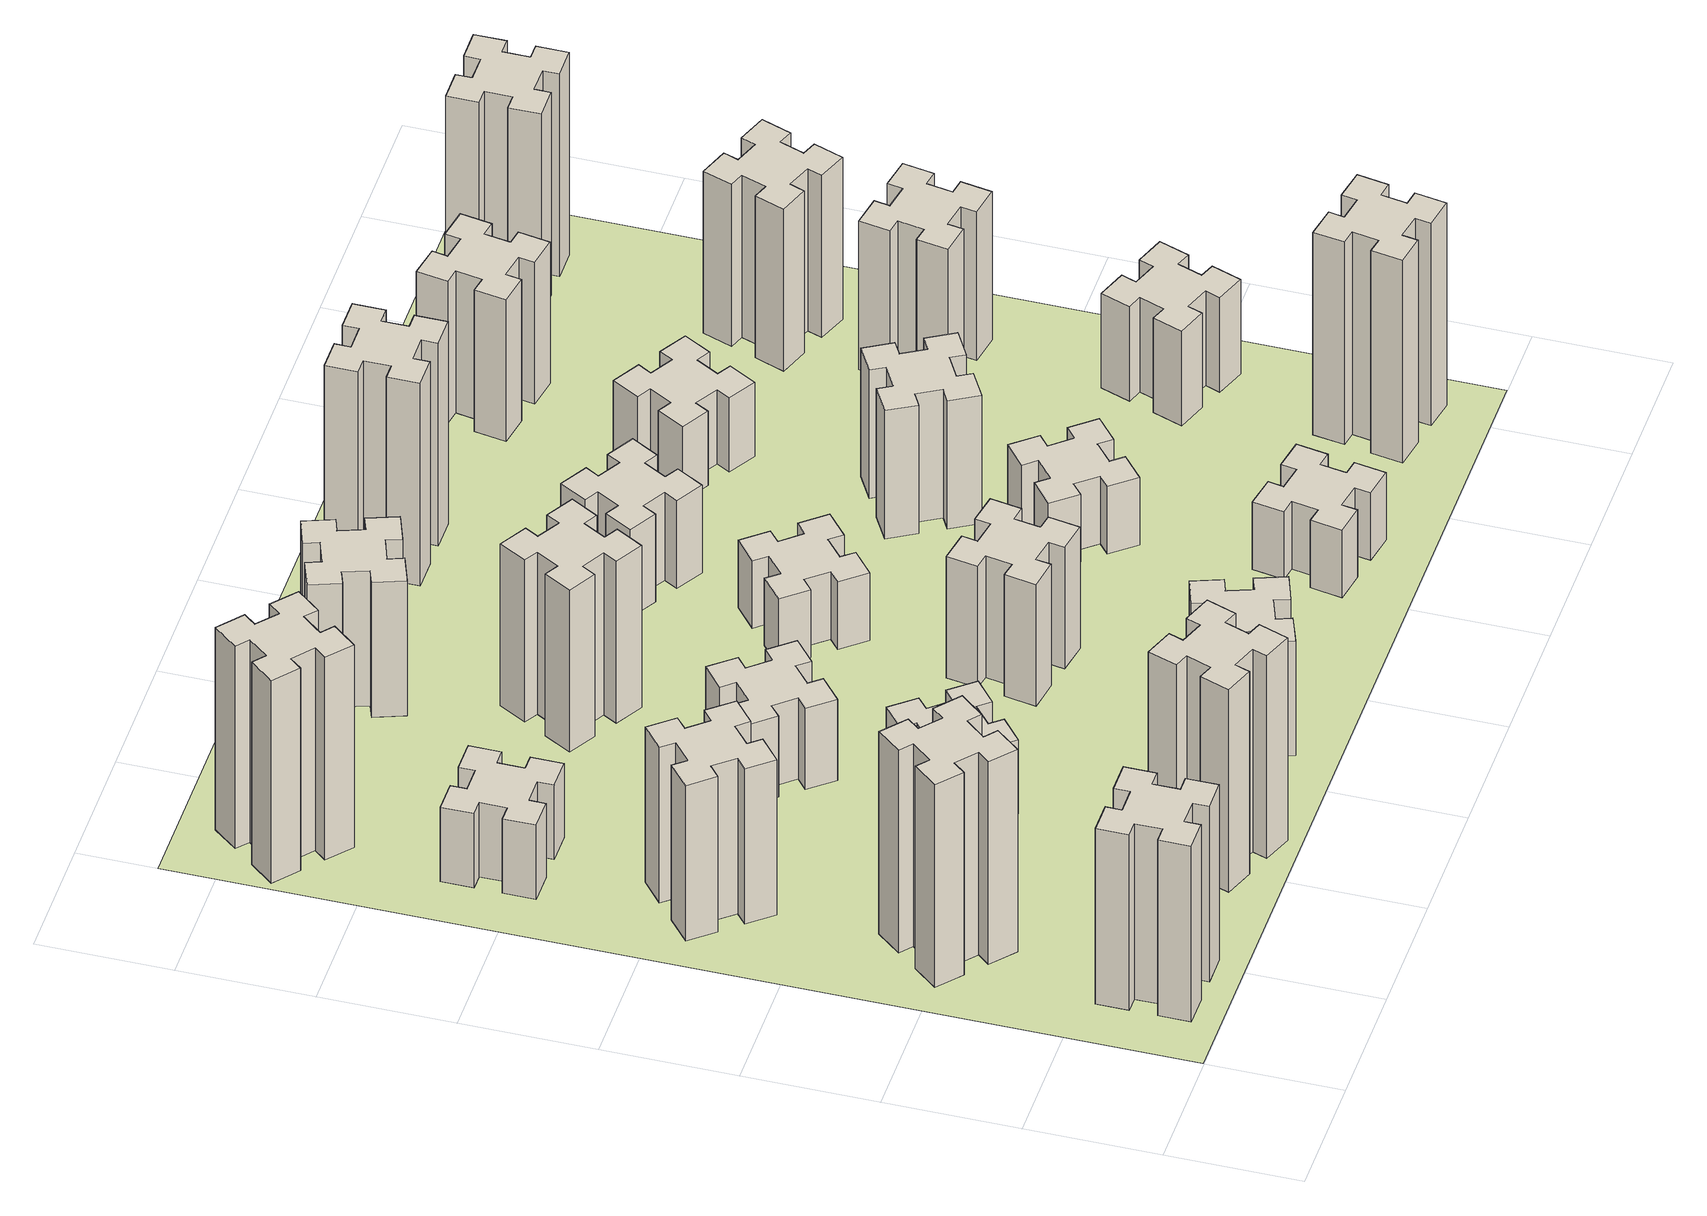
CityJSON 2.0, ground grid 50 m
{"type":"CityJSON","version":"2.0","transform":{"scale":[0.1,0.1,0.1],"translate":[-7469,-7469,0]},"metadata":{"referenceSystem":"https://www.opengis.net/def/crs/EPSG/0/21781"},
"CityObjects":{
"building1":{"type":"Building","attributes":{"class":"1000","function":"1000","usage":"1000","yearOfConstruction":2016,"roofType":"1000","measuredHeight":78,"storeysAboveGround":30,"storeysBelowGround":0},"geometry":[{"type":"Solid","lod":"1","boundaries":[[[[0,1,2,3,4,5,6,7,8,9,10,11,12,13,14,15,16,17,18,19]],[[17,16,20,21]],[[16,15,22,20]],[[15,14,23,22]],[[14,13,24,23]],[[13,12,25,24]],[[12,11,26,25]],[[11,10,27,26]],[[10,9,28,27]],[[9,8,29,28]],[[8,7,30,29]],[[7,6,31,30]],[[6,5,32,31]],[[5,4,33,32]],[[4,3,34,33]],[[3,2,35,34]],[[2,1,36,35]],[[1,0,37,36]],[[0,19,38,37]],[[19,18,39,38]],[[18,17,21,39]],[[24,25,26,27,28,29,30,31,32,33,34,35,36,37,38,39,21,20,22,23]]]]}]},
"building2":{"type":"Building","attributes":{"class":"1000","function":"1000","usage":"1000","yearOfConstruction":2016,"roofType":"1000","measuredHeight":90,"storeysAboveGround":30,"storeysBelowGround":0},"geometry":[{"type":"Solid","lod":"1","boundaries":[[[[40,41,42,43,44,45,46,47,48,49,50,51,52,53,54,55,56,57,58,59]],[[57,56,60,61]],[[56,55,62,60]],[[55,54,63,62]],[[54,53,64,63]],[[53,52,65,64]],[[52,51,66,65]],[[51,50,67,66]],[[50,49,68,67]],[[49,48,69,68]],[[48,47,70,69]],[[47,46,71,70]],[[46,45,72,71]],[[45,44,73,72]],[[44,43,74,73]],[[43,42,75,74]],[[42,41,76,75]],[[41,40,77,76]],[[40,59,78,77]],[[59,58,79,78]],[[58,57,61,79]],[[64,65,66,67,68,69,70,71,72,73,74,75,76,77,78,79,61,60,62,63]]]]}]},
"building3":{"type":"Building","attributes":{"class":"1000","function":"1000","usage":"1000","yearOfConstruction":2016,"roofType":"1000","measuredHeight":69,"storeysAboveGround":30,"storeysBelowGround":0},"geometry":[{"type":"Solid","lod":"1","boundaries":[[[[80,81,82,83,84,85,86,87,88,89,90,91,92,93,94,95,96,97,98,99]],[[97,96,100,101]],[[96,95,102,100]],[[95,94,103,102]],[[94,93,104,103]],[[93,92,105,104]],[[92,91,106,105]],[[91,90,107,106]],[[90,89,108,107]],[[89,88,109,108]],[[88,87,110,109]],[[87,86,111,110]],[[86,85,112,111]],[[85,84,113,112]],[[84,83,114,113]],[[83,82,115,114]],[[82,81,116,115]],[[81,80,117,116]],[[80,99,118,117]],[[99,98,119,118]],[[98,97,101,119]],[[104,105,106,107,108,109,110,111,112,113,114,115,116,117,118,119,101,100,102,103]]]]}]},
"building4":{"type":"Building","attributes":{"class":"1000","function":"1000","usage":"1000","yearOfConstruction":2016,"roofType":"1000","measuredHeight":33,"storeysAboveGround":30,"storeysBelowGround":0},"geometry":[{"type":"Solid","lod":"1","boundaries":[[[[120,121,122,123,124,125,126,127,128,129,130,131,132,133,134,135,136,137,138,139]],[[137,136,140,141]],[[136,135,142,140]],[[135,134,143,142]],[[134,133,144,143]],[[133,132,145,144]],[[132,131,146,145]],[[131,130,147,146]],[[130,129,148,147]],[[129,128,149,148]],[[128,127,150,149]],[[127,126,151,150]],[[126,125,152,151]],[[125,124,153,152]],[[124,123,154,153]],[[123,122,155,154]],[[122,121,156,155]],[[121,120,157,156]],[[120,139,158,157]],[[139,138,159,158]],[[138,137,141,159]],[[144,145,146,147,148,149,150,151,152,153,154,155,156,157,158,159,141,140,142,143]]]]}]},
"building5":{"type":"Building","attributes":{"class":"1000","function":"1000","usage":"1000","yearOfConstruction":2016,"roofType":"1000","measuredHeight":90,"storeysAboveGround":30,"storeysBelowGround":0},"geometry":[{"type":"Solid","lod":"1","boundaries":[[[[160,161,162,163,164,165,166,167,168,169,170,171,172,173,174,175,176,177,178,179]],[[177,176,180,181]],[[176,175,182,180]],[[175,174,183,182]],[[174,173,184,183]],[[173,172,185,184]],[[172,171,186,185]],[[171,170,187,186]],[[170,169,188,187]],[[169,168,189,188]],[[168,167,190,189]],[[167,166,191,190]],[[166,165,192,191]],[[165,164,193,192]],[[164,163,194,193]],[[163,162,195,194]],[[162,161,196,195]],[[161,160,197,196]],[[160,179,198,197]],[[179,178,199,198]],[[178,177,181,199]],[[184,185,186,187,188,189,190,191,192,193,194,195,196,197,198,199,181,180,182,183]]]]}]},
"building6":{"type":"Building","attributes":{"class":"1000","function":"1000","usage":"1000","yearOfConstruction":2016,"roofType":"1000","measuredHeight":90,"storeysAboveGround":30,"storeysBelowGround":0},"geometry":[{"type":"Solid","lod":"1","boundaries":[[[[200,201,202,203,204,205,206,207,208,209,210,211,212,213,214,215,216,217,218,219]],[[217,216,220,221]],[[216,215,222,220]],[[215,214,223,222]],[[214,213,224,223]],[[213,212,225,224]],[[212,211,226,225]],[[211,210,227,226]],[[210,209,228,227]],[[209,208,229,228]],[[208,207,230,229]],[[207,206,231,230]],[[206,205,232,231]],[[205,204,233,232]],[[204,203,234,233]],[[203,202,235,234]],[[202,201,236,235]],[[201,200,237,236]],[[200,219,238,237]],[[219,218,239,238]],[[218,217,221,239]],[[224,225,226,227,228,229,230,231,232,233,234,235,236,237,238,239,221,220,222,223]]]]}]},
"building7":{"type":"Building","attributes":{"class":"1000","function":"1000","usage":"1000","yearOfConstruction":2016,"roofType":"1000","measuredHeight":33,"storeysAboveGround":30,"storeysBelowGround":0},"geometry":[{"type":"Solid","lod":"1","boundaries":[[[[240,241,242,243,244,245,246,247,248,249,250,251,252,253,254,255,256,257,258,259]],[[257,256,260,261]],[[256,255,262,260]],[[255,254,263,262]],[[254,253,264,263]],[[253,252,265,264]],[[252,251,266,265]],[[251,250,267,266]],[[250,249,268,267]],[[249,248,269,268]],[[248,247,270,269]],[[247,246,271,270]],[[246,245,272,271]],[[245,244,273,272]],[[244,243,274,273]],[[243,242,275,274]],[[242,241,276,275]],[[241,240,277,276]],[[240,259,278,277]],[[259,258,279,278]],[[258,257,261,279]],[[264,265,266,267,268,269,270,271,272,273,274,275,276,277,278,279,261,260,262,263]]]]}]},
"building8":{"type":"Building","attributes":{"class":"1000","function":"1000","usage":"1000","yearOfConstruction":2016,"roofType":"1000","measuredHeight":36,"storeysAboveGround":30,"storeysBelowGround":0},"geometry":[{"type":"Solid","lod":"1","boundaries":[[[[280,281,282,283,284,285,286,287,288,289,290,291,292,293,294,295,296,297,298,299]],[[297,296,300,301]],[[296,295,302,300]],[[295,294,303,302]],[[294,293,304,303]],[[293,292,305,304]],[[292,291,306,305]],[[291,290,307,306]],[[290,289,308,307]],[[289,288,309,308]],[[288,287,310,309]],[[287,286,311,310]],[[286,285,312,311]],[[285,284,313,312]],[[284,283,314,313]],[[283,282,315,314]],[[282,281,316,315]],[[281,280,317,316]],[[280,299,318,317]],[[299,298,319,318]],[[298,297,301,319]],[[304,305,306,307,308,309,310,311,312,313,314,315,316,317,318,319,301,300,302,303]]]]}]},
"building9":{"type":"Building","attributes":{"class":"1000","function":"1000","usage":"1000","yearOfConstruction":2016,"roofType":"1000","measuredHeight":51,"storeysAboveGround":30,"storeysBelowGround":0},"geometry":[{"type":"Solid","lod":"1","boundaries":[[[[320,321,322,323,324,325,326,327,328,329,330,331,332,333,334,335,336,337,338,339]],[[337,336,340,341]],[[336,335,342,340]],[[335,334,343,342]],[[334,333,344,343]],[[333,332,345,344]],[[332,331,346,345]],[[331,330,347,346]],[[330,329,348,347]],[[329,328,349,348]],[[328,327,350,349]],[[327,326,351,350]],[[326,325,352,351]],[[325,324,353,352]],[[324,323,354,353]],[[323,322,355,354]],[[322,321,356,355]],[[321,320,357,356]],[[320,339,358,357]],[[339,338,359,358]],[[338,337,341,359]],[[344,345,346,347,348,349,350,351,352,353,354,355,356,357,358,359,341,340,342,343]]]]}]},
"building10":{"type":"Building","attributes":{"class":"1000","function":"1000","usage":"1000","yearOfConstruction":2016,"roofType":"1000","measuredHeight":72,"storeysAboveGround":30,"storeysBelowGround":0},"geometry":[{"type":"Solid","lod":"1","boundaries":[[[[360,361,362,363,364,365,366,367,368,369,370,371,372,373,374,375,376,377,378,379]],[[377,376,380,381]],[[376,375,382,380]],[[375,374,383,382]],[[374,373,384,383]],[[373,372,385,384]],[[372,371,386,385]],[[371,370,387,386]],[[370,369,388,387]],[[369,368,389,388]],[[368,367,390,389]],[[367,366,391,390]],[[366,365,392,391]],[[365,364,393,392]],[[364,363,394,393]],[[363,362,395,394]],[[362,361,396,395]],[[361,360,397,396]],[[360,379,398,397]],[[379,378,399,398]],[[378,377,381,399]],[[384,385,386,387,388,389,390,391,392,393,394,395,396,397,398,399,381,380,382,383]]]]}]},
"building11":{"type":"Building","attributes":{"class":"1000","function":"1000","usage":"1000","yearOfConstruction":2016,"roofType":"1000","measuredHeight":60,"storeysAboveGround":30,"storeysBelowGround":0},"geometry":[{"type":"Solid","lod":"1","boundaries":[[[[400,401,402,403,404,405,406,407,408,409,410,411,412,413,414,415,416,417,418,419]],[[417,416,420,421]],[[416,415,422,420]],[[415,414,423,422]],[[414,413,424,423]],[[413,412,425,424]],[[412,411,426,425]],[[411,410,427,426]],[[410,409,428,427]],[[409,408,429,428]],[[408,407,430,429]],[[407,406,431,430]],[[406,405,432,431]],[[405,404,433,432]],[[404,403,434,433]],[[403,402,435,434]],[[402,401,436,435]],[[401,400,437,436]],[[400,419,438,437]],[[419,418,439,438]],[[418,417,421,439]],[[424,425,426,427,428,429,430,431,432,433,434,435,436,437,438,439,421,420,422,423]]]]}]},
"building12":{"type":"Building","attributes":{"class":"1000","function":"1000","usage":"1000","yearOfConstruction":2016,"roofType":"1000","measuredHeight":54,"storeysAboveGround":30,"storeysBelowGround":0},"geometry":[{"type":"Solid","lod":"1","boundaries":[[[[440,441,442,443,444,445,446,447,448,449,450,451,452,453,454,455,456,457,458,459]],[[457,456,460,461]],[[456,455,462,460]],[[455,454,463,462]],[[454,453,464,463]],[[453,452,465,464]],[[452,451,466,465]],[[451,450,467,466]],[[450,449,468,467]],[[449,448,469,468]],[[448,447,470,469]],[[447,446,471,470]],[[446,445,472,471]],[[445,444,473,472]],[[444,443,474,473]],[[443,442,475,474]],[[442,441,476,475]],[[441,440,477,476]],[[440,459,478,477]],[[459,458,479,478]],[[458,457,461,479]],[[464,465,466,467,468,469,470,471,472,473,474,475,476,477,478,479,461,460,462,463]]]]}]},
"building13":{"type":"Building","attributes":{"class":"1000","function":"1000","usage":"1000","yearOfConstruction":2016,"roofType":"1000","measuredHeight":30,"storeysAboveGround":30,"storeysBelowGround":0},"geometry":[{"type":"Solid","lod":"1","boundaries":[[[[480,481,482,483,484,485,486,487,488,489,490,491,492,493,494,495,496,497,498,499]],[[497,496,500,501]],[[496,495,502,500]],[[495,494,503,502]],[[494,493,504,503]],[[493,492,505,504]],[[492,491,506,505]],[[491,490,507,506]],[[490,489,508,507]],[[489,488,509,508]],[[488,487,510,509]],[[487,486,511,510]],[[486,485,512,511]],[[485,484,513,512]],[[484,483,514,513]],[[483,482,515,514]],[[482,481,516,515]],[[481,480,517,516]],[[480,499,518,517]],[[499,498,519,518]],[[498,497,501,519]],[[504,505,506,507,508,509,510,511,512,513,514,515,516,517,518,519,501,500,502,503]]]]}]},
"building14":{"type":"Building","attributes":{"class":"1000","function":"1000","usage":"1000","yearOfConstruction":2016,"roofType":"1000","measuredHeight":39,"storeysAboveGround":30,"storeysBelowGround":0},"geometry":[{"type":"Solid","lod":"1","boundaries":[[[[520,521,522,523,524,525,526,527,528,529,530,531,532,533,534,535,536,537,538,539]],[[537,536,540,541]],[[536,535,542,540]],[[535,534,543,542]],[[534,533,544,543]],[[533,532,545,544]],[[532,531,546,545]],[[531,530,547,546]],[[530,529,548,547]],[[529,528,549,548]],[[528,527,550,549]],[[527,526,551,550]],[[526,525,552,551]],[[525,524,553,552]],[[524,523,554,553]],[[523,522,555,554]],[[522,521,556,555]],[[521,520,557,556]],[[520,539,558,557]],[[539,538,559,558]],[[538,537,541,559]],[[544,545,546,547,548,549,550,551,552,553,554,555,556,557,558,559,541,540,542,543]]]]}]},
"building15":{"type":"Building","attributes":{"class":"1000","function":"1000","usage":"1000","yearOfConstruction":2016,"roofType":"1000","measuredHeight":30,"storeysAboveGround":30,"storeysBelowGround":0},"geometry":[{"type":"Solid","lod":"1","boundaries":[[[[560,561,562,563,564,565,566,567,568,569,570,571,572,573,574,575,576,577,578,579]],[[577,576,580,581]],[[576,575,582,580]],[[575,574,583,582]],[[574,573,584,583]],[[573,572,585,584]],[[572,571,586,585]],[[571,570,587,586]],[[570,569,588,587]],[[569,568,589,588]],[[568,567,590,589]],[[567,566,591,590]],[[566,565,592,591]],[[565,564,593,592]],[[564,563,594,593]],[[563,562,595,594]],[[562,561,596,595]],[[561,560,597,596]],[[560,579,598,597]],[[579,578,599,598]],[[578,577,581,599]],[[584,585,586,587,588,589,590,591,592,593,594,595,596,597,598,599,581,580,582,583]]]]}]},
"building16":{"type":"Building","attributes":{"class":"1000","function":"1000","usage":"1000","yearOfConstruction":2016,"roofType":"1000","measuredHeight":90,"storeysAboveGround":30,"storeysBelowGround":0},"geometry":[{"type":"Solid","lod":"1","boundaries":[[[[600,601,602,603,604,605,606,607,608,609,610,611,612,613,614,615,616,617,618,619]],[[617,616,620,621]],[[616,615,622,620]],[[615,614,623,622]],[[614,613,624,623]],[[613,612,625,624]],[[612,611,626,625]],[[611,610,627,626]],[[610,609,628,627]],[[609,608,629,628]],[[608,607,630,629]],[[607,606,631,630]],[[606,605,632,631]],[[605,604,633,632]],[[604,603,634,633]],[[603,602,635,634]],[[602,601,636,635]],[[601,600,637,636]],[[600,619,638,637]],[[619,618,639,638]],[[618,617,621,639]],[[624,625,626,627,628,629,630,631,632,633,634,635,636,637,638,639,621,620,622,623]]]]}]},
"building17":{"type":"Building","attributes":{"class":"1000","function":"1000","usage":"1000","yearOfConstruction":2016,"roofType":"1000","measuredHeight":30,"storeysAboveGround":30,"storeysBelowGround":0},"geometry":[{"type":"Solid","lod":"1","boundaries":[[[[640,641,642,643,644,645,646,647,648,649,650,651,652,653,654,655,656,657,658,659]],[[657,656,660,661]],[[656,655,662,660]],[[655,654,663,662]],[[654,653,664,663]],[[653,652,665,664]],[[652,651,666,665]],[[651,650,667,666]],[[650,649,668,667]],[[649,648,669,668]],[[648,647,670,669]],[[647,646,671,670]],[[646,645,672,671]],[[645,644,673,672]],[[644,643,674,673]],[[643,642,675,674]],[[642,641,676,675]],[[641,640,677,676]],[[640,659,678,677]],[[659,658,679,678]],[[658,657,661,679]],[[664,665,666,667,668,669,670,671,672,673,674,675,676,677,678,679,661,660,662,663]]]]}]},
"building18":{"type":"Building","attributes":{"class":"1000","function":"1000","usage":"1000","yearOfConstruction":2016,"roofType":"1000","measuredHeight":57,"storeysAboveGround":30,"storeysBelowGround":0},"geometry":[{"type":"Solid","lod":"1","boundaries":[[[[680,681,682,683,684,685,686,687,688,689,690,691,692,693,694,695,696,697,698,699]],[[697,696,700,701]],[[696,695,702,700]],[[695,694,703,702]],[[694,693,704,703]],[[693,692,705,704]],[[692,691,706,705]],[[691,690,707,706]],[[690,689,708,707]],[[689,688,709,708]],[[688,687,710,709]],[[687,686,711,710]],[[686,685,712,711]],[[685,684,713,712]],[[684,683,714,713]],[[683,682,715,714]],[[682,681,716,715]],[[681,680,717,716]],[[680,699,718,717]],[[699,698,719,718]],[[698,697,701,719]],[[704,705,706,707,708,709,710,711,712,713,714,715,716,717,718,719,701,700,702,703]]]]}]},
"building19":{"type":"Building","attributes":{"class":"1000","function":"1000","usage":"1000","yearOfConstruction":2016,"roofType":"1000","measuredHeight":33,"storeysAboveGround":30,"storeysBelowGround":0},"geometry":[{"type":"Solid","lod":"1","boundaries":[[[[720,721,722,723,724,725,726,727,728,729,730,731,732,733,734,735,736,737,738,739]],[[737,736,740,741]],[[736,735,742,740]],[[735,734,743,742]],[[734,733,744,743]],[[733,732,745,744]],[[732,731,746,745]],[[731,730,747,746]],[[730,729,748,747]],[[729,728,749,748]],[[728,727,750,749]],[[727,726,751,750]],[[726,725,752,751]],[[725,724,753,752]],[[724,723,754,753]],[[723,722,755,754]],[[722,721,756,755]],[[721,720,757,756]],[[720,739,758,757]],[[739,738,759,758]],[[738,737,741,759]],[[744,745,746,747,748,749,750,751,752,753,754,755,756,757,758,759,741,740,742,743]]]]}]},
"building20":{"type":"Building","attributes":{"class":"1000","function":"1000","usage":"1000","yearOfConstruction":2016,"roofType":"1000","measuredHeight":90,"storeysAboveGround":30,"storeysBelowGround":0},"geometry":[{"type":"Solid","lod":"1","boundaries":[[[[760,761,762,763,764,765,766,767,768,769,770,771,772,773,774,775,776,777,778,779]],[[777,776,780,781]],[[776,775,782,780]],[[775,774,783,782]],[[774,773,784,783]],[[773,772,785,784]],[[772,771,786,785]],[[771,770,787,786]],[[770,769,788,787]],[[769,768,789,788]],[[768,767,790,789]],[[767,766,791,790]],[[766,765,792,791]],[[765,764,793,792]],[[764,763,794,793]],[[763,762,795,794]],[[762,761,796,795]],[[761,760,797,796]],[[760,779,798,797]],[[779,778,799,798]],[[778,777,781,799]],[[784,785,786,787,788,789,790,791,792,793,794,795,796,797,798,799,781,780,782,783]]]]}]},
"building21":{"type":"Building","attributes":{"class":"1000","function":"1000","usage":"1000","yearOfConstruction":2016,"roofType":"1000","measuredHeight":63,"storeysAboveGround":30,"storeysBelowGround":0},"geometry":[{"type":"Solid","lod":"1","boundaries":[[[[800,801,802,803,804,805,806,807,808,809,810,811,812,813,814,815,816,817,818,819]],[[817,816,820,821]],[[816,815,822,820]],[[815,814,823,822]],[[814,813,824,823]],[[813,812,825,824]],[[812,811,826,825]],[[811,810,827,826]],[[810,809,828,827]],[[809,808,829,828]],[[808,807,830,829]],[[807,806,831,830]],[[806,805,832,831]],[[805,804,833,832]],[[804,803,834,833]],[[803,802,835,834]],[[802,801,836,835]],[[801,800,837,836]],[[800,819,838,837]],[[819,818,839,838]],[[818,817,821,839]],[[824,825,826,827,828,829,830,831,832,833,834,835,836,837,838,839,821,820,822,823]]]]}]},
"building22":{"type":"Building","attributes":{"class":"1000","function":"1000","usage":"1000","yearOfConstruction":2016,"roofType":"1000","measuredHeight":42,"storeysAboveGround":30,"storeysBelowGround":0},"geometry":[{"type":"Solid","lod":"1","boundaries":[[[[840,841,842,843,844,845,846,847,848,849,850,851,852,853,854,855,856,857,858,859]],[[857,856,860,861]],[[856,855,862,860]],[[855,854,863,862]],[[854,853,864,863]],[[853,852,865,864]],[[852,851,866,865]],[[851,850,867,866]],[[850,849,868,867]],[[849,848,869,868]],[[848,847,870,869]],[[847,846,871,870]],[[846,845,872,871]],[[845,844,873,872]],[[844,843,874,873]],[[843,842,875,874]],[[842,841,876,875]],[[841,840,877,876]],[[840,859,878,877]],[[859,858,879,878]],[[858,857,861,879]],[[864,865,866,867,868,869,870,871,872,873,874,875,876,877,878,879,861,860,862,863]]]]}]},
"building23":{"type":"Building","attributes":{"class":"1000","function":"1000","usage":"1000","yearOfConstruction":2016,"roofType":"1000","measuredHeight":66,"storeysAboveGround":30,"storeysBelowGround":0},"geometry":[{"type":"Solid","lod":"1","boundaries":[[[[880,881,882,883,884,885,886,887,888,889,890,891,892,893,894,895,896,897,898,899]],[[897,896,900,901]],[[896,895,902,900]],[[895,894,903,902]],[[894,893,904,903]],[[893,892,905,904]],[[892,891,906,905]],[[891,890,907,906]],[[890,889,908,907]],[[889,888,909,908]],[[888,887,910,909]],[[887,886,911,910]],[[886,885,912,911]],[[885,884,913,912]],[[884,883,914,913]],[[883,882,915,914]],[[882,881,916,915]],[[881,880,917,916]],[[880,899,918,917]],[[899,898,919,918]],[[898,897,901,919]],[[904,905,906,907,908,909,910,911,912,913,914,915,916,917,918,919,901,900,902,903]]]]}]},
"building24":{"type":"Building","attributes":{"class":"1000","function":"1000","usage":"1000","yearOfConstruction":2016,"roofType":"1000","measuredHeight":72,"storeysAboveGround":30,"storeysBelowGround":0},"geometry":[{"type":"Solid","lod":"1","boundaries":[[[[920,921,922,923,924,925,926,927,928,929,930,931,932,933,934,935,936,937,938,939]],[[937,936,940,941]],[[936,935,942,940]],[[935,934,943,942]],[[934,933,944,943]],[[933,932,945,944]],[[932,931,946,945]],[[931,930,947,946]],[[930,929,948,947]],[[929,928,949,948]],[[928,927,950,949]],[[927,926,951,950]],[[926,925,952,951]],[[925,924,953,952]],[[924,923,954,953]],[[923,922,955,954]],[[922,921,956,955]],[[921,920,957,956]],[[920,939,958,957]],[[939,938,959,958]],[[938,937,941,959]],[[944,945,946,947,948,949,950,951,952,953,954,955,956,957,958,959,941,940,942,943]]]]}]},
"building25":{"type":"Building","attributes":{"class":"1000","function":"1000","usage":"1000","yearOfConstruction":2016,"roofType":"1000","measuredHeight":90,"storeysAboveGround":30,"storeysBelowGround":0},"geometry":[{"type":"Solid","lod":"1","boundaries":[[[[960,961,962,963,964,965,966,967,968,969,970,971,972,973,974,975,976,977,978,979]],[[977,976,980,981]],[[976,975,982,980]],[[975,974,983,982]],[[974,973,984,983]],[[973,972,985,984]],[[972,971,986,985]],[[971,970,987,986]],[[970,969,988,987]],[[969,968,989,988]],[[968,967,990,989]],[[967,966,991,990]],[[966,965,992,991]],[[965,964,993,992]],[[964,963,994,993]],[[963,962,995,994]],[[962,961,996,995]],[[961,960,997,996]],[[960,979,998,997]],[[979,978,999,998]],[[978,977,981,999]],[[984,985,986,987,988,989,990,991,992,993,994,995,996,997,998,999,981,980,982,983]]]]}]},
"landuse1":{"type":"LandUse","attributes":{"name":"plot1","function":"1010"},"geometry":[{"type":"MultiSurface","lod":"1","boundaries":[[[1000,1001,1002,1003]]]}]}
},
"vertices":[
[265,325,0],[265,225,0],[205,225,0],[205,105,0],[325,105,0],[325,165,0],[425,165,0],[425,105,0],[545,105,0],[545,225,0],[485,225,0],[485,325,0],[545,325,0],[545,445,0],[425,445,0],[425,385,0],[325,385,0],[325,445,0],[205,445,0],[205,325,0],[325,385,780],[325,445,780],[425,385,780],[425,445,780],[545,445,780],[545,325,780],[485,325,780],[485,225,780],[545,225,780],[545,105,780],[425,105,780],[425,165,780],[325,165,780],[325,105,780],[205,105,780],[205,225,780],[265,225,780],[265,325,780],[205,325,780],[205,445,780],
[484,1067,0],[408,1132,0],[446,1178,0],[354,1255,0],[277,1163,0],[323,1124,0],[259,1048,0],[213,1086,0],[136,994,0],[228,917,0],[266,963,0],[343,899,0],[304,853,0],[396,776,0],[473,868,0],[427,906,0],[492,983,0],[538,944,0],[615,1036,0],[523,1113,0],[492,983,900],[538,944,900],[427,906,900],[473,868,900],[396,776,900],[304,853,900],[343,899,900],[266,963,900],[228,917,900],[136,994,900],[213,1086,900],[259,1048,900],[323,1124,900],[277,1163,900],[354,1255,900],[446,1178,900],[408,1132,900],[484,1067,900],[523,1113,900],[615,1036,900],
[492,1888,0],[427,1964,0],[473,2003,0],[396,2095,0],[304,2018,0],[343,1972,0],[266,1907,0],[228,1953,0],[136,1876,0],[213,1784,0],[259,1823,0],[323,1746,0],[277,1708,0],[354,1616,0],[446,1693,0],[408,1739,0],[484,1803,0],[523,1757,0],[615,1834,0],[538,1926,0],[484,1803,690],[523,1757,690],[408,1739,690],[446,1693,690],[354,1616,690],[277,1708,690],[323,1746,690],[259,1823,690],[213,1784,690],[136,1876,690],[228,1953,690],[266,1907,690],[343,1972,690],[304,2018,690],[396,2095,690],[473,2003,690],[427,1964,690],[492,1888,690],[538,1926,690],[615,1834,690],
[485,2545,0],[485,2645,0],[545,2645,0],[545,2765,0],[425,2765,0],[425,2705,0],[325,2705,0],[325,2765,0],[205,2765,0],[205,2645,0],[265,2645,0],[265,2545,0],[205,2545,0],[205,2425,0],[325,2425,0],[325,2485,0],[425,2485,0],[425,2425,0],[545,2425,0],[545,2545,0],[425,2485,330],[425,2425,330],[325,2485,330],[325,2425,330],[205,2425,330],[205,2545,330],[265,2545,330],[265,2645,330],[205,2645,330],[205,2765,330],[325,2765,330],[325,2705,330],[425,2705,330],[425,2765,330],[545,2765,330],[545,2645,330],[485,2645,330],[485,2545,330],[545,2545,330],[545,2425,330],
[1029,360,0],[995,266,0],[939,287,0],[897,174,0],[1010,133,0],[1031,189,0],[1125,155,0],[1104,99,0],[1217,57,0],[1258,170,0],[1202,191,0],[1236,285,0],[1292,264,0],[1333,377,0],[1220,418,0],[1200,362,0],[1106,396,0],[1127,452,0],[1014,493,0],[973,380,0],[1106,396,900],[1127,452,900],[1200,362,900],[1220,418,900],[1333,377,900],[1292,264,900],[1236,285,900],[1202,191,900],[1258,170,900],[1217,57,900],[1104,99,900],[1125,155,900],[1031,189,900],[1010,133,900],[897,174,900],[939,287,900],[995,266,900],[1029,360,900],[973,380,900],[1014,493,900],
[384,3387,0],[308,3452,0],[346,3498,0],[254,3575,0],[177,3483,0],[223,3444,0],[159,3368,0],[113,3406,0],[36,3314,0],[128,3237,0],[166,3283,0],[243,3219,0],[204,3173,0],[296,3096,0],[373,3188,0],[327,3226,0],[392,3303,0],[438,3264,0],[515,3356,0],[423,3433,0],[392,3303,900],[438,3264,900],[327,3226,900],[373,3188,900],[296,3096,900],[204,3173,900],[243,3219,900],[166,3283,900],[128,3237,900],[36,3314,900],[113,3406,900],[159,3368,900],[223,3444,900],[177,3483,900],[254,3575,900],[346,3498,900],[308,3452,900],[384,3387,900],[423,3433,900],[515,3356,900],
[1083,1332,0],[1006,1267,0],[968,1313,0],[876,1236,0],[953,1144,0],[999,1183,0],[1063,1106,0],[1017,1068,0],[1094,976,0],[1186,1053,0],[1148,1099,0],[1224,1163,0],[1263,1117,0],[1355,1194,0],[1278,1286,0],[1232,1248,0],[1167,1324,0],[1213,1363,0],[1136,1455,0],[1044,1378,0],[1167,1324,330],[1213,1363,330],[1232,1248,330],[1278,1286,330],[1355,1194,330],[1263,1117,330],[1224,1163,330],[1148,1099,330],[1186,1053,330],[1094,976,330],[1017,1068,330],[1063,1106,330],[999,1183,330],[953,1144,330],[876,1236,330],[968,1313,330],[1006,1267,330],[1083,1332,330],[1044,1378,330],[1136,1455,330],
[1083,1972,0],[1006,1907,0],[968,1953,0],[876,1876,0],[953,1784,0],[999,1823,0],[1063,1746,0],[1017,1708,0],[1094,1616,0],[1186,1693,0],[1148,1739,0],[1224,1803,0],[1263,1757,0],[1355,1834,0],[1278,1926,0],[1232,1888,0],[1167,1964,0],[1213,2003,0],[1136,2095,0],[1044,2018,0],[1167,1964,360],[1213,2003,360],[1232,1888,360],[1278,1926,360],[1355,1834,360],[1263,1757,360],[1224,1803,360],[1148,1739,360],[1186,1693,360],[1094,1616,360],[1017,1708,360],[1063,1746,360],[999,1823,360],[953,1784,360],[876,1876,360],[968,1953,360],[1006,1907,360],[1083,1972,360],[1044,2018,360],[1136,2095,360],
[1765,496,0],[1671,462,0],[1650,518,0],[1537,477,0],[1579,364,0],[1635,385,0],[1669,291,0],[1613,270,0],[1654,157,0],[1767,199,0],[1746,255,0],[1840,289,0],[1860,233,0],[1973,274,0],[1932,387,0],[1876,366,0],[1842,460,0],[1898,480,0],[1857,593,0],[1744,552,0],[1842,460,510],[1898,480,510],[1876,366,510],[1932,387,510],[1973,274,510],[1860,233,510],[1840,289,510],[1746,255,510],[1767,199,510],[1654,157,510],[1613,270,510],[1669,291,510],[1635,385,510],[1579,364,510],[1537,477,510],[1650,518,510],[1671,462,510],[1765,496,510],[1744,552,510],[1857,593,510],
[1314,2666,0],[1227,2716,0],[1257,2768,0],[1153,2828,0],[1093,2724,0],[1145,2694,0],[1095,2607,0],[1043,2637,0],[983,2533,0],[1087,2473,0],[1117,2525,0],[1204,2475,0],[1174,2423,0],[1278,2363,0],[1338,2467,0],[1286,2497,0],[1336,2584,0],[1388,2554,0],[1448,2658,0],[1344,2718,0],[1336,2584,720],[1388,2554,720],[1286,2497,720],[1338,2467,720],[1278,2363,720],[1174,2423,720],[1204,2475,720],[1117,2525,720],[1087,2473,720],[983,2533,720],[1043,2637,720],[1095,2607,720],[1145,2694,720],[1093,2724,720],[1153,2828,720],[1257,2768,720],[1227,2716,720],[1314,2666,720],[1344,2718,720],[1448,2658,720],
[1125,3456,0],[1031,3422,0],[1010,3478,0],[897,3437,0],[939,3324,0],[995,3345,0],[1029,3251,0],[973,3230,0],[1014,3117,0],[1127,3159,0],[1106,3215,0],[1200,3249,0],[1220,3193,0],[1333,3234,0],[1292,3347,0],[1236,3326,0],[1202,3420,0],[1258,3440,0],[1217,3553,0],[1104,3512,0],[1202,3420,600],[1258,3440,600],[1236,3326,600],[1292,3347,600],[1333,3234,600],[1220,3193,600],[1200,3249,600],[1106,3215,600],[1127,3159,600],[1014,3117,600],[973,3230,600],[1029,3251,600],[995,3345,600],[939,3324,600],[897,3437,600],[1010,3478,600],[1031,3422,600],[1125,3456,600],[1104,3512,600],[1217,3553,600],
[1955,1147,0],[1972,1245,0],[2031,1235,0],[2052,1353,0],[1934,1374,0],[1924,1315,0],[1825,1332,0],[1836,1391,0],[1717,1412,0],[1697,1294,0],[1756,1284,0],[1738,1185,0],[1679,1196,0],[1658,1077,0],[1777,1057,0],[1787,1116,0],[1885,1098,0],[1875,1039,0],[1993,1018,0],[2014,1137,0],[1885,1098,540],[1875,1039,540],[1787,1116,540],[1777,1057,540],[1658,1077,540],[1679,1196,540],[1738,1185,540],[1756,1284,540],[1697,1294,540],[1717,1412,540],[1836,1391,540],[1825,1332,540],[1924,1315,540],[1934,1374,540],[2052,1353,540],[2031,1235,540],[1972,1245,540],[1955,1147,540],[2014,1137,540],[1993,1018,540],
[1972,1988,0],[1907,2064,0],[1953,2103,0],[1876,2195,0],[1784,2118,0],[1823,2072,0],[1746,2007,0],[1708,2053,0],[1616,1976,0],[1693,1884,0],[1739,1923,0],[1803,1846,0],[1757,1808,0],[1834,1716,0],[1926,1793,0],[1888,1839,0],[1964,1903,0],[2003,1857,0],[2095,1934,0],[2018,2026,0],[1964,1903,300],[2003,1857,300],[1888,1839,300],[1926,1793,300],[1834,1716,300],[1757,1808,300],[1803,1846,300],[1739,1923,300],[1693,1884,300],[1616,1976,300],[1708,2053,300],[1746,2007,300],[1823,2072,300],[1784,2118,300],[1876,2195,300],[1953,2103,300],[1907,2064,300],[1972,1988,300],[2018,2026,300],[2095,1934,300],
[2026,2497,0],[2076,2584,0],[2128,2554,0],[2188,2658,0],[2084,2718,0],[2054,2666,0],[1967,2716,0],[1997,2768,0],[1893,2828,0],[1833,2724,0],[1885,2694,0],[1835,2607,0],[1783,2637,0],[1723,2533,0],[1827,2473,0],[1857,2525,0],[1944,2475,0],[1914,2423,0],[2018,2363,0],[2078,2467,0],[1944,2475,390],[1914,2423,390],[1857,2525,390],[1827,2473,390],[1723,2533,390],[1783,2637,390],[1835,2607,390],[1885,2694,390],[1833,2724,390],[1893,2828,390],[1997,2768,390],[1967,2716,390],[2054,2666,390],[2084,2718,390],[2188,2658,390],[2128,2554,390],[2076,2584,390],[2026,2497,390],[2078,2467,390],[2018,2363,390],
[2596,444,0],[2578,345,0],[2519,356,0],[2498,237,0],[2617,217,0],[2627,276,0],[2725,258,0],[2715,199,0],[2833,178,0],[2854,297,0],[2795,307,0],[2812,405,0],[2871,395,0],[2892,513,0],[2774,534,0],[2764,475,0],[2665,492,0],[2676,551,0],[2557,572,0],[2537,454,0],[2665,492,300],[2676,551,300],[2764,475,300],[2774,534,300],[2892,513,300],[2871,395,300],[2812,405,300],[2795,307,300],[2854,297,300],[2833,178,300],[2715,199,300],[2725,258,300],[2627,276,300],[2617,217,300],[2498,237,300],[2519,356,300],[2578,345,300],[2596,444,300],[2537,454,300],[2557,572,300],
[1965,3385,0],[1965,3485,0],[2025,3485,0],[2025,3605,0],[1905,3605,0],[1905,3545,0],[1805,3545,0],[1805,3605,0],[1685,3605,0],[1685,3485,0],[1745,3485,0],[1745,3385,0],[1685,3385,0],[1685,3265,0],[1805,3265,0],[1805,3325,0],[1905,3325,0],[1905,3265,0],[2025,3265,0],[2025,3385,0],[1905,3325,900],[1905,3265,900],[1805,3325,900],[1805,3265,900],[1685,3265,900],[1685,3385,900],[1745,3385,900],[1745,3485,900],[1685,3485,900],[1685,3605,900],[1805,3605,900],[1805,3545,900],[1905,3545,900],[1905,3605,900],[2025,3605,900],[2025,3485,900],[1965,3485,900],[1965,3385,900],[2025,3385,900],[2025,3265,900],
[2628,1099,0],[2704,1163,0],[2743,1117,0],[2835,1194,0],[2758,1286,0],[2712,1248,0],[2647,1324,0],[2693,1363,0],[2616,1455,0],[2524,1378,0],[2563,1332,0],[2486,1267,0],[2448,1313,0],[2356,1236,0],[2433,1144,0],[2479,1183,0],[2543,1106,0],[2497,1068,0],[2574,976,0],[2666,1053,0],[2543,1106,300],[2497,1068,300],[2479,1183,300],[2433,1144,300],[2356,1236,300],[2448,1313,300],[2486,1267,300],[2563,1332,300],[2524,1378,300],[2616,1455,300],[2693,1363,300],[2647,1324,300],[2712,1248,300],[2758,1286,300],[2835,1194,300],[2743,1117,300],[2704,1163,300],[2628,1099,300],[2666,1053,300],[2574,976,300],
[2584,1876,0],[2497,1826,0],[2467,1878,0],[2363,1818,0],[2423,1714,0],[2475,1744,0],[2525,1657,0],[2473,1627,0],[2533,1523,0],[2637,1583,0],[2607,1635,0],[2694,1685,0],[2724,1633,0],[2828,1693,0],[2768,1797,0],[2716,1767,0],[2666,1854,0],[2718,1884,0],[2658,1988,0],[2554,1928,0],[2666,1854,570],[2718,1884,570],[2716,1767,570],[2768,1797,570],[2828,1693,570],[2724,1633,570],[2694,1685,570],[2607,1635,570],[2637,1583,570],[2533,1523,570],[2473,1627,570],[2525,1657,570],[2475,1744,570],[2423,1714,570],[2363,1818,570],[2467,1878,570],[2497,1826,570],[2584,1876,570],[2554,1928,570],[2658,1988,570],
[2525,2694,0],[2475,2607,0],[2423,2637,0],[2363,2533,0],[2467,2473,0],[2497,2525,0],[2584,2475,0],[2554,2423,0],[2658,2363,0],[2718,2467,0],[2666,2497,0],[2716,2584,0],[2768,2554,0],[2828,2658,0],[2724,2718,0],[2694,2666,0],[2607,2716,0],[2637,2768,0],[2533,2828,0],[2473,2724,0],[2607,2716,330],[2637,2768,330],[2694,2666,330],[2724,2718,330],[2828,2658,330],[2768,2554,330],[2716,2584,330],[2666,2497,330],[2718,2467,330],[2658,2363,330],[2554,2423,330],[2584,2475,330],[2497,2525,330],[2467,2473,330],[2363,2533,330],[2423,2637,330],[2475,2607,330],[2525,2694,330],[2473,2724,330],[2533,2828,330],
[3504,475,0],[3405,492,0],[3416,551,0],[3297,572,0],[3277,454,0],[3336,444,0],[3318,345,0],[3259,356,0],[3238,237,0],[3357,217,0],[3367,276,0],[3465,258,0],[3455,199,0],[3573,178,0],[3594,297,0],[3535,307,0],[3552,405,0],[3611,395,0],[3632,513,0],[3514,534,0],[3552,405,900],[3611,395,900],[3535,307,900],[3594,297,900],[3573,178,900],[3455,199,900],[3465,258,900],[3367,276,900],[3357,217,900],[3238,237,900],[3259,356,900],[3318,345,900],[3336,444,900],[3277,454,900],[3297,572,900],[3416,551,900],[3405,492,900],[3504,475,900],[3514,534,900],[3632,513,900],
[2596,3404,0],[2578,3305,0],[2519,3316,0],[2498,3197,0],[2617,3177,0],[2627,3236,0],[2725,3218,0],[2715,3159,0],[2833,3138,0],[2854,3257,0],[2795,3267,0],[2812,3365,0],[2871,3355,0],[2892,3473,0],[2774,3494,0],[2764,3435,0],[2665,3452,0],[2676,3511,0],[2557,3532,0],[2537,3414,0],[2665,3452,630],[2676,3511,630],[2764,3435,630],[2774,3494,630],[2892,3473,630],[2871,3355,630],[2812,3365,630],[2795,3267,630],[2854,3257,630],[2833,3138,630],[2715,3159,630],[2725,3218,630],[2627,3236,630],[2617,3177,630],[2498,3197,630],[2519,3316,630],[2578,3305,630],[2596,3404,630],[2537,3414,630],[2557,3532,630],
[3351,1029,0],[3445,995,0],[3424,939,0],[3537,897,0],[3578,1010,0],[3522,1031,0],[3556,1125,0],[3612,1104,0],[3653,1217,0],[3540,1258,0],[3520,1202,0],[3426,1236,0],[3447,1292,0],[3334,1333,0],[3293,1220,0],[3349,1200,0],[3315,1106,0],[3259,1127,0],[3217,1014,0],[3330,973,0],[3315,1106,420],[3259,1127,420],[3349,1200,420],[3293,1220,420],[3334,1333,420],[3447,1292,420],[3426,1236,420],[3520,1202,420],[3540,1258,420],[3653,1217,420],[3612,1104,420],[3556,1125,420],[3522,1031,420],[3578,1010,420],[3537,897,420],[3424,939,420],[3445,995,420],[3351,1029,420],[3330,973,420],[3217,1014,420],
[3267,1856,0],[3365,1838,0],[3355,1779,0],[3473,1758,0],[3494,1877,0],[3435,1887,0],[3452,1985,0],[3511,1975,0],[3532,2093,0],[3414,2114,0],[3404,2055,0],[3305,2072,0],[3316,2131,0],[3197,2152,0],[3177,2034,0],[3236,2024,0],[3218,1925,0],[3159,1936,0],[3138,1817,0],[3257,1797,0],[3218,1925,660],[3159,1936,660],[3236,2024,660],[3177,2034,660],[3197,2152,660],[3316,2131,660],[3305,2072,660],[3404,2055,660],[3414,2114,660],[3532,2093,660],[3511,1975,660],[3452,1985,660],[3435,1887,660],[3494,1877,660],[3473,1758,660],[3355,1779,660],[3365,1838,660],[3267,1856,660],[3257,1797,660],[3138,1817,660],
[3420,2582,0],[3326,2616,0],[3347,2672,0],[3234,2713,0],[3193,2600,0],[3249,2580,0],[3215,2486,0],[3159,2507,0],[3117,2394,0],[3230,2353,0],[3251,2409,0],[3345,2375,0],[3324,2319,0],[3437,2277,0],[3478,2390,0],[3422,2411,0],[3456,2505,0],[3512,2484,0],[3553,2597,0],[3440,2638,0],[3456,2505,720],[3512,2484,720],[3422,2411,720],[3478,2390,720],[3437,2277,720],[3324,2319,720],[3345,2375,720],[3251,2409,720],[3230,2353,720],[3117,2394,720],[3159,2507,720],[3215,2486,720],[3249,2580,720],[3193,2600,720],[3234,2713,720],[3347,2672,720],[3326,2616,720],[3420,2582,720],[3440,2638,720],[3553,2597,720],
[3285,3325,0],[3385,3325,0],[3385,3265,0],[3505,3265,0],[3505,3385,0],[3445,3385,0],[3445,3485,0],[3505,3485,0],[3505,3605,0],[3385,3605,0],[3385,3545,0],[3285,3545,0],[3285,3605,0],[3165,3605,0],[3165,3485,0],[3225,3485,0],[3225,3385,0],[3165,3385,0],[3165,3265,0],[3285,3265,0],[3225,3385,900],[3165,3385,900],[3225,3485,900],[3165,3485,900],[3165,3605,900],[3285,3605,900],[3285,3545,900],[3385,3545,900],[3385,3605,900],[3505,3605,900],[3505,3485,900],[3445,3485,900],[3445,3385,900],[3505,3385,900],[3505,3265,900],[3385,3265,900],[3385,3325,900],[3285,3325,900],[3285,3265,900],[3165,3265,900],
[5,3705,0],[3705,3705,0],[3705,5,0],[5,5,0]
]}
